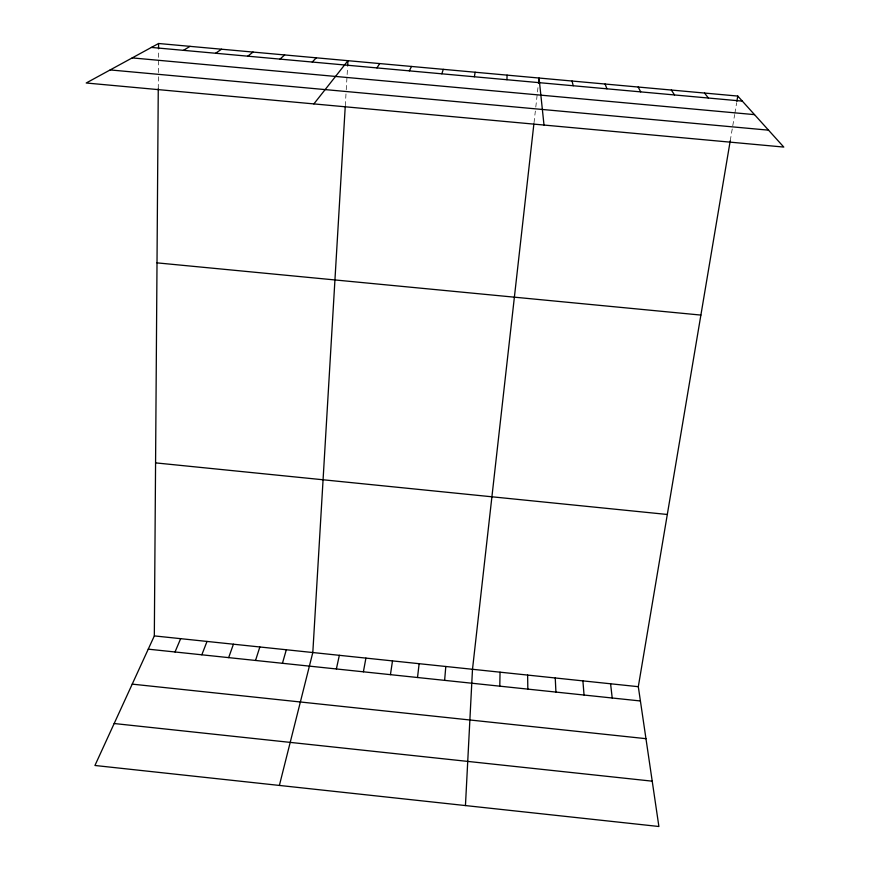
<?xml version="1.0" encoding="UTF-8"?>
<svg xmlns="http://www.w3.org/2000/svg" width="870" height="870" viewBox="0 0 870 870"><rect width="100%" height="100%" fill="white"/><g stroke="black" fill="none" stroke-linecap="round" stroke-linejoin="round"><path stroke-width="0.65" stroke-dasharray="4.35 3.26" d="M158.264 88.707L158.351 76.538M158.383 72.58L158.547 50.112M345.281 105.879L345.999 93.721M346.238 89.751L347.565 67.294M534.028 122.724L535.344 111.055M535.789 107.086L538.312 84.64M730.245 140.744L734.661 114.546M734.878 113.23L736.662 102.671"/><path stroke-width="1.3" d="M730.245 140.744L638.308 686.691L658.894 826.5L94.939 765.48L154.327 635.905L158.264 88.707M158.547 48.785L158.59 43.5L737.771 96.07L783.783 147.073L86.217 82.998L158.59 43.5M499.793 686.169L500.043 672.184M506.927 79.725L507.09 75.124M465.45 805.566L472.497 669.291L533.875 124.019M345.194 107.238L312.808 652.533L279.379 785.436M347.652 65.968L347.956 60.682L313.863 103.911M444.624 680.362L445.799 666.496M538.465 83.313L539.052 78.028L544.011 125.052M417.513 677.502L419.133 663.69M390.434 674.652L392.5 660.895M736.879 101.344L737.771 96.07M474.357 76.767L475.161 72.232M363.388 671.803L365.911 658.111M336.375 668.965L339.344 655.317M282.445 663.288L286.317 649.76M255.541 660.45L259.847 646.975M441.84 73.809L443.287 69.339M228.669 657.622L233.421 644.202M201.829 654.795L207.017 641.44M175.022 651.978L180.655 638.667M409.368 70.861L411.466 66.446M376.949 67.914L379.69 63.564M312.254 62.042L316.278 57.811M279.988 59.106L284.642 54.941M247.765 56.18L253.061 52.069M215.597 53.255L221.524 49.209M183.472 50.34L190.03 46.349M151.402 47.426L742.327 101.116M132.196 57.898L754.518 114.633M110.164 69.926L768.525 130.163M157.013 262.86L700.883 315.081M155.567 462.883L667.312 514.474M154.327 635.905L638.308 686.691M148.248 649.161L640.407 700.97M132.218 684.135L645.964 738.673M114.166 723.525L652.228 781.173M704.526 93.046L708.397 98.038M671.325 90.034L674.522 94.96M638.178 87.022L640.69 91.883M605.085 84.02L606.923 88.816M572.047 81.019L573.21 85.749M610.588 683.787L612.208 698.001M582.9 680.884L584.053 695.032M555.245 677.98L555.93 692.074M527.622 675.076L527.84 689.116"/></g></svg>
